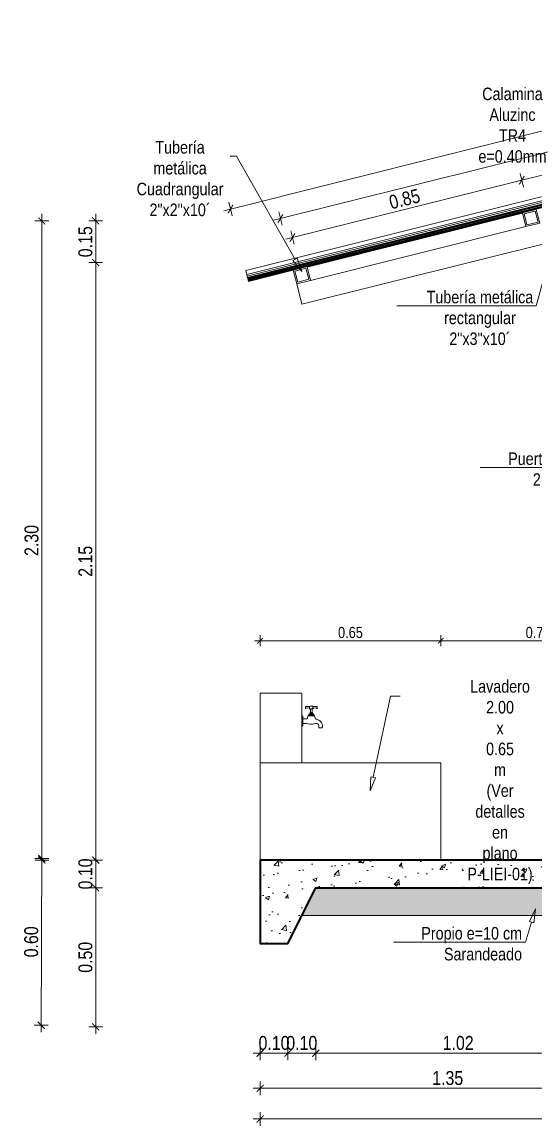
# Model space of a CAD drawing. Header units: metres. Extents: x 115.1 to 149.6, y 26.3 to 56.6.
# Drawn here: x 115.13 to 116.979, y 40.17 to 44.142 of the extents above; entities that cross this region are included whole.
import ezdxf
from ezdxf import colors
from ezdxf.entities.mleader import LeaderData, LeaderLine
from ezdxf.math import Vec2, Vec3

# ---------------------------------------------------------------- set-up
doc = ezdxf.new("R2010")
doc.units = ezdxf.units.M
doc.layers.get('0').update_dxf_attribs({"color": 250})
doc.layers.get('Defpoints').update_dxf_attribs({"color": 30, "lineweight": 9})
for name, color, linetype, lineweight in [('-Acero techos', 252, 'Continuous', 13), ('-Achurado', 251, 'Continuous', 5), ('-Acotado', 251, 'Continuous', 5), ('-Corte', 7, 'Continuous', 35), ('CALAMINA', 10, 'Continuous', 30), ('FIC-2ES_VEREDA', 253, 'Continuous', 5)]:
    doc.layers.add(name, color=color, linetype=linetype, lineweight=lineweight)
doc.layers.add('A_50_CotasExter', color=253, linetype='Continuous')
doc.styles.add('-Arial Narrow', font='ARIALN.TTF')
doc.dimstyles.new('Esc 1_20n', dxfattribs={"dimscale": 0.02, "dimtxt": 2, "dimasz": 1, "dimexe": 1, "dimexo": 1, "dimgap": 0.45, "dimtad": 1, "dimtoh": 1, "dimzin": 3, "dimdsep": 46, "dimtxsty": '-Arial Narrow', "dimblk": 'ARCHTICK', "dimcen": 1, "dimdle": 1, "dimclrd": 252, "dimclre": 252, "dimclrt": 252, "dimadec": 0, "dimazin": 0, "dimtfac": 1, "dimtix": 1, "dimtmove": 1, "dimatfit": 2, "dimldrblk": 'ARCHTICK', "dimfxl": 1, "dimfxlon": 1, "dimtolj": 2, "dimlwd": 5, "dimlwe": 5, "dimarcsym": 0})

# ---------------------------------------------------------------- blocks, each defined once
blk = doc.blocks.new('_ClosedBlank')
at = {"color": 0, "linetype": 'ByBlock', "lineweight": -2}
for p, q in [((-1, 0.167), (0, 0)), ((-1, 0.167), (-1, -0.167)), ((0, 0), (-1, -0.167))]:
    blk.add_line(p, q, dxfattribs=at)
blk = doc.blocks.new('_ArchTick')
at = {"color": 0, "linetype": 'ByBlock', "const_width": 0.15}
blk.add_lwpolyline([(-0.5, -0.5), (0.5, 0.5)], dxfattribs=at)
blk = doc.blocks.new('*D164')
at = {"layer": 'A_50_CotasExter', "color": 252, "lineweight": 5, "transparency": 16777216}
for p, q in [((115.9867, 40.4564), (115.9867, 40.4064)), ((116.0867, 40.4564), (116.0867, 40.4064)), ((115.9867, 40.4314), (115.9617, 40.4314)), ((115.9867, 40.4314), (116.0867, 40.4314)), ((116.0867, 40.4314), (116.1117, 40.4314))]:
    blk.add_line(p, q, dxfattribs=at)
at = {"layer": 'Defpoints', "color": 0, "transparency": 16777216}
for p in [(115.9867, 40.8266), (116.0867, 40.8266), (116.0867, 40.4314)]:
    blk.add_point(p, dxfattribs=at)
at = {"layer": 'A_50_CotasExter', "color": 252, "lineweight": 5, "transparency": 16777216, "xscale": 0.025, "yscale": 0.025, "zscale": 0.025}
blk.add_blockref('_ArchTick', (115.9867, 40.4314), dxfattribs=at)
at = {"layer": 'A_50_CotasExter', "color": 252, "lineweight": 5, "transparency": 16777216, "xscale": 0.025, "yscale": 0.025, "zscale": 0.025, "rotation": 180}
blk.add_blockref('_ArchTick', (116.0867, 40.4314), dxfattribs=at)
at = {"layer": 'A_50_CotasExter', "color": 252, "transparency": 16777216, "insert": (116.0367, 40.4682), "char_height": 0.05, "attachment_point": 5, "style": '-Arial Narrow'}
blk.add_mtext('\\A2;0.10', dxfattribs=at)
blk = doc.blocks.new('*D165')
at = {"layer": 'A_50_CotasExter', "color": 252, "lineweight": 5, "transparency": 16777216}
for p, q in [((116.0867, 40.4564), (116.0867, 40.4064)), ((116.1867, 40.4564), (116.1867, 40.4064)), ((116.0867, 40.4314), (116.0617, 40.4314)), ((116.0867, 40.4314), (116.1867, 40.4314)), ((116.1867, 40.4314), (116.2117, 40.4314))]:
    blk.add_line(p, q, dxfattribs=at)
at = {"layer": 'Defpoints', "color": 0, "transparency": 16777216}
for p in [(116.1867, 41.0266), (116.0867, 40.8266), (116.1867, 40.4314)]:
    blk.add_point(p, dxfattribs=at)
at = {"layer": 'A_50_CotasExter', "color": 252, "lineweight": 5, "transparency": 16777216, "xscale": 0.025, "yscale": 0.025, "zscale": 0.025}
blk.add_blockref('_ArchTick', (116.0867, 40.4314), dxfattribs=at)
at = {"layer": 'A_50_CotasExter', "color": 252, "lineweight": 5, "transparency": 16777216, "xscale": 0.025, "yscale": 0.025, "zscale": 0.025, "rotation": 180}
blk.add_blockref('_ArchTick', (116.1867, 40.4314), dxfattribs=at)
at = {"layer": 'A_50_CotasExter', "color": 252, "transparency": 16777216, "insert": (116.1367, 40.4682), "char_height": 0.05, "attachment_point": 5, "style": '-Arial Narrow'}
blk.add_mtext('\\A2;0.10', dxfattribs=at)
blk = doc.blocks.new('*D166')
at = {"layer": 'A_50_CotasExter', "color": 252, "lineweight": 5, "transparency": 16777216}
for p, q in [((116.1867, 40.4564), (116.1867, 40.4064)), ((117.2117, 40.4564), (117.2117, 40.4064)), ((116.1617, 40.4314), (117.2367, 40.4314))]:
    blk.add_line(p, q, dxfattribs=at)
at = {"layer": 'Defpoints', "color": 0, "transparency": 16777216}
for p in [(116.1867, 41.0266), (117.2117, 40.9266), (117.2117, 40.4314)]:
    blk.add_point(p, dxfattribs=at)
at = {"layer": 'A_50_CotasExter', "color": 252, "lineweight": 5, "transparency": 16777216, "xscale": 0.025, "yscale": 0.025, "zscale": 0.025, "rotation": 180}
blk.add_blockref('_ArchTick', (116.1867, 40.4314), dxfattribs=at)
at = {"layer": 'A_50_CotasExter', "color": 252, "lineweight": 5, "transparency": 16777216, "xscale": 0.025, "yscale": 0.025, "zscale": 0.025}
blk.add_blockref('_ArchTick', (117.2117, 40.4314), dxfattribs=at)
at = {"layer": 'A_50_CotasExter', "color": 252, "transparency": 16777216, "insert": (116.6992, 40.4682), "char_height": 0.05, "attachment_point": 5, "style": '-Arial Narrow'}
blk.add_mtext('\\A2;1.02', dxfattribs=at)
blk = doc.blocks.new('*D171')
at = {"layer": 'A_50_CotasExter', "color": 252, "lineweight": 5, "transparency": 16777216}
for p, q in [((115.9867, 40.3301), (115.9867, 40.2801)), ((117.3367, 40.3301), (117.3367, 40.2801)), ((115.9617, 40.3051), (117.3617, 40.3051))]:
    blk.add_line(p, q, dxfattribs=at)
at = {"layer": 'Defpoints', "color": 0, "transparency": 16777216}
for p in [(115.9867, 41.1266), (117.3367, 41.1266), (117.3367, 40.3051)]:
    blk.add_point(p, dxfattribs=at)
at = {"layer": 'A_50_CotasExter', "color": 252, "lineweight": 5, "transparency": 16777216, "xscale": 0.025, "yscale": 0.025, "zscale": 0.025, "rotation": 180}
blk.add_blockref('_ArchTick', (115.9867, 40.3051), dxfattribs=at)
at = {"layer": 'A_50_CotasExter', "color": 252, "lineweight": 5, "transparency": 16777216, "xscale": 0.025, "yscale": 0.025, "zscale": 0.025}
blk.add_blockref('_ArchTick', (117.3367, 40.3051), dxfattribs=at)
at = {"layer": 'A_50_CotasExter', "color": 252, "transparency": 16777216, "insert": (116.6617, 40.3419), "char_height": 0.05, "attachment_point": 5, "style": '-Arial Narrow'}
blk.add_mtext('\\A2;1.35', dxfattribs=at)
blk = doc.blocks.new('*D175')
at = {"layer": 'A_50_CotasExter', "color": 252, "lineweight": 5, "transparency": 16777216}
for p, q in [((115.9867, 40.2198), (115.9867, 40.1698)), ((119.2367, 40.2198), (119.2367, 40.1698)), ((115.9617, 40.1948), (119.2617, 40.1948))]:
    blk.add_line(p, q, dxfattribs=at)
at = {"layer": 'Defpoints', "color": 0, "transparency": 16777216}
for p in [(115.9867, 41.1266), (119.2367, 41.1266), (119.2367, 40.1948)]:
    blk.add_point(p, dxfattribs=at)
at = {"layer": 'A_50_CotasExter', "color": 252, "lineweight": 5, "transparency": 16777216, "xscale": 0.025, "yscale": 0.025, "zscale": 0.025, "rotation": 180}
blk.add_blockref('_ArchTick', (115.9867, 40.1948), dxfattribs=at)
at = {"layer": 'A_50_CotasExter', "color": 252, "lineweight": 5, "transparency": 16777216, "xscale": 0.025, "yscale": 0.025, "zscale": 0.025}
blk.add_blockref('_ArchTick', (119.2367, 40.1948), dxfattribs=at)
at = {"layer": 'A_50_CotasExter', "color": 252, "transparency": 16777216, "insert": (117.6117, 40.2316), "char_height": 0.05, "attachment_point": 5, "style": '-Arial Narrow'}
blk.add_mtext('\\A2;3.25', dxfattribs=at)
blk = doc.blocks.new('*D145')
at = {"layer": 'A_50_CotasExter', "color": 252, "lineweight": 5, "transparency": 16777216}
for p, q in [((115.3951, 40.5016), (115.3951, 41.0516)), ((115.4201, 41.0266), (115.3701, 41.0266)), ((115.4201, 40.5266), (115.3701, 40.5266))]:
    blk.add_line(p, q, dxfattribs=at)
at = {"layer": 'Defpoints', "color": 0, "transparency": 16777216}
for p in [(115.3951, 41.0266), (116.6541, 41.0266), (116.6541, 40.5266)]:
    blk.add_point(p, dxfattribs=at)
at = {"layer": 'A_50_CotasExter', "color": 252, "lineweight": 5, "transparency": 16777216, "xscale": 0.025, "yscale": 0.025, "zscale": 0.025}
for p, rotation in [((115.3951, 41.0266), 90), ((115.3951, 40.5266), 270)]:
    blk.add_blockref('_ArchTick', p, dxfattribs=dict(at, rotation=rotation))
at = {"layer": 'A_50_CotasExter', "color": 252, "transparency": 16777216, "insert": (115.3583, 40.7766), "char_height": 0.05, "attachment_point": 5, "rotation": 90, "style": '-Arial Narrow'}
blk.add_mtext('\\A2;0.50', dxfattribs=at)
blk = doc.blocks.new('*D141')
at = {"layer": 'A_50_CotasExter', "color": 252, "lineweight": 5, "transparency": 16777216}
for p, q in [((115.4201, 41.1266), (115.3701, 41.1266)), ((115.3951, 41.1266), (115.3951, 41.1516)), ((115.3951, 41.0266), (115.3951, 41.1266)), ((115.4201, 41.0266), (115.3701, 41.0266)), ((115.3951, 41.0266), (115.3951, 41.0016))]:
    blk.add_line(p, q, dxfattribs=at)
at = {"layer": 'Defpoints', "color": 0, "transparency": 16777216}
for p in [(115.3951, 41.1266), (115.5779, 41.1266), (116.6541, 41.0266)]:
    blk.add_point(p, dxfattribs=at)
at = {"layer": 'A_50_CotasExter', "color": 252, "lineweight": 5, "transparency": 16777216, "xscale": 0.025, "yscale": 0.025, "zscale": 0.025}
for p, rotation in [((115.3951, 41.1266), 270), ((115.3951, 41.0266), 90)]:
    blk.add_blockref('_ArchTick', p, dxfattribs=dict(at, rotation=rotation))
at = {"layer": 'A_50_CotasExter', "color": 252, "transparency": 16777216, "insert": (115.3583, 41.0766), "char_height": 0.05, "attachment_point": 5, "rotation": 90, "style": '-Arial Narrow'}
blk.add_mtext('\\A2;0.10', dxfattribs=at)
blk = doc.blocks.new('*D142')
at = {"layer": 'A_50_CotasExter', "color": 252, "lineweight": 5, "transparency": 16777216}
for p, q in [((115.3951, 41.1016), (115.3951, 43.3016)), ((115.4201, 43.2766), (115.3701, 43.2766)), ((115.4201, 41.1266), (115.3701, 41.1266))]:
    blk.add_line(p, q, dxfattribs=at)
at = {"layer": 'Defpoints', "color": 0, "transparency": 16777216}
for p in [(115.3951, 43.2766), (116.7791, 43.2766), (115.5779, 41.1266)]:
    blk.add_point(p, dxfattribs=at)
at = {"layer": 'A_50_CotasExter', "color": 252, "lineweight": 5, "transparency": 16777216, "xscale": 0.025, "yscale": 0.025, "zscale": 0.025}
for p, rotation in [((115.3951, 43.2766), 90), ((115.3951, 41.1266), 270)]:
    blk.add_blockref('_ArchTick', p, dxfattribs=dict(at, rotation=rotation))
at = {"layer": 'A_50_CotasExter', "color": 252, "transparency": 16777216, "insert": (115.3583, 42.2016), "char_height": 0.05, "attachment_point": 5, "rotation": 90, "style": '-Arial Narrow'}
blk.add_mtext('\\A2;2.15', dxfattribs=at)
blk = doc.blocks.new('*D143')
at = {"layer": 'A_50_CotasExter', "color": 252, "lineweight": 5, "transparency": 16777216}
for p, q in [((115.4201, 43.4266), (115.3701, 43.4266)), ((115.3951, 43.2516), (115.3951, 43.4516)), ((115.4201, 43.2766), (115.3701, 43.2766))]:
    blk.add_line(p, q, dxfattribs=at)
at = {"layer": 'Defpoints', "color": 0, "transparency": 16777216}
for p in [(115.3951, 43.4266), (116.7791, 43.4266), (116.7791, 43.2766)]:
    blk.add_point(p, dxfattribs=at)
at = {"layer": 'A_50_CotasExter', "color": 252, "lineweight": 5, "transparency": 16777216, "xscale": 0.025, "yscale": 0.025, "zscale": 0.025}
for p, rotation in [((115.3951, 43.4266), 90), ((115.3951, 43.2766), 270)]:
    blk.add_blockref('_ArchTick', p, dxfattribs=dict(at, rotation=rotation))
at = {"layer": 'A_50_CotasExter', "color": 252, "transparency": 16777216, "insert": (115.3583, 43.3516), "char_height": 0.05, "attachment_point": 5, "rotation": 90, "style": '-Arial Narrow'}
blk.add_mtext('\\A2;0.15', dxfattribs=at)
blk = doc.blocks.new('*D146')
at = {"layer": 'A_50_CotasExter', "color": 252, "lineweight": 5, "transparency": 16777216}
for p, q in [((115.1989, 40.5072), (115.2013, 41.1572)), ((115.2262, 41.1321), (115.1762, 41.1323)), ((115.224, 40.5321), (115.174, 40.5323))]:
    blk.add_line(p, q, dxfattribs=at)
at = {"layer": 'Defpoints', "color": 0, "transparency": 16777216}
for p in [(115.2012, 41.1322), (116.714, 41.1266), (116.7117, 40.5266)]:
    blk.add_point(p, dxfattribs=at)
at = {"layer": 'A_50_CotasExter', "color": 252, "lineweight": 5, "transparency": 16777216, "xscale": 0.025, "yscale": 0.025, "zscale": 0.025}
for p, rotation in [((115.2012, 41.1322), 89.78787779778861), ((115.199, 40.5322), 269.7878777977886)]:
    blk.add_blockref('_ArchTick', p, dxfattribs=dict(at, rotation=rotation))
at = {"layer": 'A_50_CotasExter', "color": 252, "transparency": 16777216, "insert": (115.1634, 40.8323), "char_height": 0.05, "attachment_point": 5, "rotation": 89.7879, "style": '-Arial Narrow'}
blk.add_mtext('\\A2;0.60', dxfattribs=at)
blk = doc.blocks.new('*D147')
at = {"layer": 'A_50_CotasExter', "color": 252, "lineweight": 5, "transparency": 16777216}
for p, q in [((115.2262, 43.4266), (115.1762, 43.4266)), ((115.2012, 41.1016), (115.2012, 43.4516)), ((115.2262, 41.1266), (115.1762, 41.1266))]:
    blk.add_line(p, q, dxfattribs=at)
at = {"layer": 'Defpoints', "color": 0, "transparency": 16777216}
for p in [(115.2012, 43.4266), (116.8367, 43.4266), (116.714, 41.1266)]:
    blk.add_point(p, dxfattribs=at)
at = {"layer": 'A_50_CotasExter', "color": 252, "lineweight": 5, "transparency": 16777216, "xscale": 0.025, "yscale": 0.025, "zscale": 0.025}
for p, rotation in [((115.2012, 43.4266), 90), ((115.2012, 41.1266), 270)]:
    blk.add_blockref('_ArchTick', p, dxfattribs=dict(at, rotation=rotation))
at = {"layer": 'A_50_CotasExter', "color": 252, "transparency": 16777216, "insert": (115.1645, 42.2766), "char_height": 0.05, "attachment_point": 5, "rotation": 90, "style": '-Arial Narrow'}
blk.add_mtext('\\A2;2.30', dxfattribs=at)
blk = doc.blocks.new('*D156')
at = {"layer": 'A_50_CotasExter', "color": 252, "lineweight": 5, "transparency": 16777216}
for p, q in [((116.0787, 43.3606), (116.9522, 43.5789)), ((116.934, 43.5486), (116.9219, 43.5971)), ((116.109, 43.3424), (116.0969, 43.3909))]:
    blk.add_line(p, q, dxfattribs=at)
at = {"layer": 'Defpoints', "color": 0, "transparency": 16777216}
for p in [(116.9279, 43.5729), (116.9568, 43.4573), (116.1318, 43.2511)]:
    blk.add_point(p, dxfattribs=at)
at = {"layer": 'A_50_CotasExter', "color": 252, "lineweight": 5, "transparency": 16777216, "xscale": 0.025, "yscale": 0.025, "zscale": 0.025}
for p, rotation in [((116.9279, 43.5729), 14.03624025286357), ((116.1029, 43.3666), 194.0362402528636)]:
    blk.add_blockref('_ArchTick', p, dxfattribs=dict(at, rotation=rotation))
at = {"layer": 'A_50_CotasExter', "color": 252, "transparency": 16777216, "insert": (116.5065, 43.5054), "char_height": 0.05, "attachment_point": 5, "rotation": 14.0362, "style": '-Arial Narrow'}
blk.add_mtext('\\A2;0.85', dxfattribs=at)
blk = doc.blocks.new('*D157')
at = {"layer": 'A_50_CotasExter', "color": 252, "lineweight": 5, "transparency": 16777216}
for p, q in [((116.9037, 43.5668), (117.7525, 43.779)), ((117.7343, 43.7487), (117.7222, 43.7972)), ((116.934, 43.5486), (116.9219, 43.5971))]:
    blk.add_line(p, q, dxfattribs=at)
at = {"layer": 'Defpoints', "color": 0, "transparency": 16777216}
for p in [(117.7283, 43.773), (117.7572, 43.6574), (116.9568, 43.4573)]:
    blk.add_point(p, dxfattribs=at)
at = {"layer": 'A_50_CotasExter', "color": 252, "lineweight": 5, "transparency": 16777216, "xscale": 0.025, "yscale": 0.025, "zscale": 0.025}
for p, rotation in [((117.7283, 43.773), 14.03624025286355), ((116.9279, 43.5729), 194.0362402528636)]:
    blk.add_blockref('_ArchTick', p, dxfattribs=dict(at, rotation=rotation))
at = {"layer": 'A_50_CotasExter', "color": 252, "transparency": 16777216, "insert": (117.3192, 43.7086), "char_height": 0.05, "attachment_point": 5, "rotation": 14.0362, "style": '-Arial Narrow'}
blk.add_mtext('\\A2;0.82', dxfattribs=at)
blk = doc.blocks.new('*D160')
at = {"layer": 'A_50_CotasExter', "color": 252, "lineweight": 5, "transparency": 16777216}
for p, q in [((116.0354, 43.429), (119.3839, 44.2661)), ((119.3657, 44.2358), (119.3536, 44.2843)), ((116.0657, 43.4108), (116.0536, 43.4593))]:
    blk.add_line(p, q, dxfattribs=at)
at = {"layer": 'Defpoints', "color": 0, "transparency": 16777216}
for p in [(119.3596, 44.26), (119.4367, 43.9516), (116.1367, 43.1266)]:
    blk.add_point(p, dxfattribs=at)
at = {"layer": 'A_50_CotasExter', "color": 252, "lineweight": 5, "transparency": 16777216, "xscale": 0.025, "yscale": 0.025, "zscale": 0.025}
for p, rotation in [((119.3596, 44.26), 14.03624047579174), ((116.0596, 43.435), 194.0362404757917)]:
    blk.add_blockref('_ArchTick', p, dxfattribs=dict(at, rotation=rotation))
at = {"layer": 'A_50_CotasExter', "color": 252, "transparency": 16777216, "insert": (117.7007, 43.8832), "char_height": 0.05, "attachment_point": 5, "rotation": 14.0362, "style": '-Arial Narrow'}
blk.add_mtext('\\A2;3.40', dxfattribs=at)
blk = doc.blocks.new('*D161')
at = {"layer": 'A_50_CotasExter', "color": 252, "lineweight": 5, "transparency": 16777216}
for p, q in [((115.8558, 43.4634), (119.3958, 44.3484)), ((119.3777, 44.318), (119.3655, 44.3666)), ((115.8862, 43.4452), (115.874, 43.4937))]:
    blk.add_line(p, q, dxfattribs=at)
at = {"layer": 'Defpoints', "color": 0, "transparency": 16777216}
for p in [(119.3716, 44.3423), (119.427, 44.1205), (115.9356, 43.2476)]:
    blk.add_point(p, dxfattribs=at)
at = {"layer": 'A_50_CotasExter', "color": 252, "lineweight": 5, "transparency": 16777216, "xscale": 0.025, "yscale": 0.025, "zscale": 0.025}
for p, rotation in [((119.3716, 44.3423), 14.03609556970641), ((115.8801, 43.4694), 194.0360955697064)]:
    blk.add_blockref('_ArchTick', p, dxfattribs=dict(at, rotation=rotation))
at = {"layer": 'A_50_CotasExter', "color": 252, "transparency": 16777216, "insert": (117.6169, 43.9416), "char_height": 0.05, "attachment_point": 5, "rotation": 14.0361, "style": '-Arial Narrow'}
blk.add_mtext('\\A2;3.60', dxfattribs=at)
blk = doc.blocks.new('*D209')
at = {"layer": 'A_50_CotasExter', "color": 252, "lineweight": 5, "transparency": 16777216}
for p, q in [((115.9667, 41.9159), (116.6567, 41.9159)), ((115.9867, 41.8959), (115.9867, 41.9359)), ((116.6367, 41.8959), (116.6367, 41.9359))]:
    blk.add_line(p, q, dxfattribs=at)
at = {"layer": 'Defpoints', "color": 0, "transparency": 16777216}
for p in [(116.6367, 41.9159), (115.9867, 41.4766), (116.6367, 41.4766)]:
    blk.add_point(p, dxfattribs=at)
at = {"layer": 'A_50_CotasExter', "color": 252, "lineweight": 5, "transparency": 16777216, "xscale": 0.02, "yscale": 0.02, "zscale": 0.02, "rotation": 180}
blk.add_blockref('_ArchTick', (115.9867, 41.9159), dxfattribs=at)
at = {"layer": 'A_50_CotasExter', "color": 252, "lineweight": 5, "transparency": 16777216, "xscale": 0.02, "yscale": 0.02, "zscale": 0.02}
blk.add_blockref('_ArchTick', (116.6367, 41.9159), dxfattribs=at)
at = {"layer": 'A_50_CotasExter', "color": 252, "transparency": 16777216, "insert": (116.3117, 41.9453), "char_height": 0.04, "attachment_point": 5, "style": '-Arial Narrow'}
blk.add_mtext('\\A2;0.65', dxfattribs=at)
blk = doc.blocks.new('*D210')
at = {"layer": 'A_50_CotasExter', "color": 252, "lineweight": 5, "transparency": 16777216}
for p, q in [((116.6167, 41.9159), (117.3567, 41.9159)), ((116.6367, 41.8959), (116.6367, 41.9359)), ((117.3367, 41.9159), (117.3367, 41.8959))]:
    blk.add_line(p, q, dxfattribs=at)
at = {"layer": 'Defpoints', "color": 0, "transparency": 16777216}
for p in [(117.3367, 41.9159), (117.3367, 41.9159), (116.6367, 41.4766)]:
    blk.add_point(p, dxfattribs=at)
at = {"layer": 'A_50_CotasExter', "color": 252, "lineweight": 5, "transparency": 16777216, "xscale": 0.02, "yscale": 0.02, "zscale": 0.02}
for p, rotation in [((116.6367, 41.9159), 179.999999999985), ((117.3367, 41.9159), 359.9999999999849)]:
    blk.add_blockref('_ArchTick', p, dxfattribs=dict(at, rotation=rotation))
at = {"layer": 'A_50_CotasExter', "color": 252, "transparency": 16777216, "insert": (116.9867, 41.9453), "char_height": 0.04, "attachment_point": 5, "style": '-Arial Narrow'}
blk.add_mtext('\\A2;0.70', dxfattribs=at)

msp = doc.modelspace()

# ---------------------------------------------------------------- hatches: boundary and pattern name
at = {"layer": '-Achurado', "lineweight": 5}
h = msp.add_hatch(dxfattribs=at)
h.set_pattern_fill('AR-SAND', color=256, scale=0.0005)
h.set_pattern_definition([(37.5, (-7.488296, -27.399911), (-0.0008000156, 0.024470662), [0, -0.019304, 0, -0.02159, 0, -0.0206375]), (7.5, (-7.488296, -27.39991), (0.022476164, 0.035841255), [0, -0.010414, 0, -0.017399, 0, -0.0066675]), (327.5, (-7.503917, -27.399911), (0.0395496185, 7.18592e-05), [0, -0.00635, 0, -0.02286, 0, -0.029845]), (317.5, (-7.503917, -27.39991), (0.038177823, 0.011146466), [0, -0.003175, 0, -0.014986, 0, -0.017145])])
h.paths.add_polyline_path([(117.2117, 40.9266), (117.2117, 41.0266), (116.1867, 41.0266), (116.1367, 40.9266)])
at = {"lineweight": 5, "true_color": 0x636466}
h = msp.add_hatch(dxfattribs=at)
h.set_pattern_fill('AR-CONC', color=251, scale=0.0008)
h.set_pattern_definition([(50, (-1127.4534, -458.04566), (0.145747735, -0.012751268), [0.01524, -0.16764]), (355, (-1127.4534, -458.04566), (-0.028194737, 0.152845476), [0.012192, -0.134112467]), (100.451445, (-1127.44125, -458.04672), (0.117552998, 0.140094202), [0.012952007, -0.142472196]), (46.1842, (-1127.4534, -458.00502), (0.216863233, -0.033633862), [0.02286, -0.25146]), (96.635558, (-1127.43532, -458.00782), (0.189923307, 0.1979409), [0.01942802, -0.213708487]), (351.184151, (-1127.4534, -458.00502), (0.189923307, 0.1979409), [0.018287974, -0.201167786]), (21, (-1127.43308, -458.01518), (0.121291513, -0.081812159), [0.01524, -0.16764]), (326, (-1127.43308, -458.01518), (0.049441623, 0.147350373), [0.012192, -0.134112]), (71.451445, (-1127.42297, -458.022), (0.170733135, 0.065538215), [0.012952007, -0.14247195]), (37.5, (-1127.453396, -458.04566), (0.0024708826, 0.067644031), [0, -0.1324864, 0, -0.136144, 0, -0.13462]), (7.5, (-1127.453396, -458.04566), (0.05345573, 0.08014446), [0, -0.0776224, 0, -0.1294384, 0, -0.051308]), (327.5, (-1127.49871, -458.04566), (0.1084724761, -0.0045829952), [0, -0.0508, 0, -0.158496, 0, -0.210312]), (317.5, (-1127.51903, -458.04566), (0.118503345, 0.020341193), [0, -0.06604, 0, -0.1052576, 0, -0.149352])])
h.paths.add_polyline_path([(117.3492, 41.0266), (116.1867, 41.0266), (116.0867, 40.8266), (115.9867, 40.8266), (115.9867, 41.1266), (116.6381, 41.1266), (117.012, 41.1266), (117.3492, 41.1266)])

# ---------------------------------------------------------------- linework, layer by layer
at = {"layer": '-Acero techos', "color": 146, "ltscale": 0.009, "true_color": 0x105689}
for p, q in [((116.1367, 43.1266), (117.3367, 43.4266)), ((116.9433, 43.4068), (116.1675, 43.2128)), ((116.1183, 43.2005), (116.1367, 43.1266))]:
    msp.add_line(p, q, dxfattribs=at)
for points in [[(116.9804, 43.4676), (116.9925, 43.4191), (116.9433, 43.4068), (116.931, 43.456), (116.9802, 43.4683)], [(116.1554, 43.2614), (116.1675, 43.2128), (116.1183, 43.2005), (116.1061, 43.249), (116.106, 43.2498), (116.1552, 43.2621), (116.1554, 43.2614)]]:
    msp.add_lwpolyline(points, dxfattribs=at)
for points in [[(116.9766, 43.4623), (116.9865, 43.4227), (116.9469, 43.4128), (116.937, 43.4524)], [(116.1516, 43.256), (116.1615, 43.2165), (116.1219, 43.2066), (116.112, 43.2461)]]:
    msp.add_lwpolyline(points, close=True, dxfattribs=at)
at = {"layer": '-Achurado'}
msp.add_line((117.2117, 40.9266), (116.1367, 40.9266), dxfattribs=at)
at = {"layer": '-Corte', "lineweight": 5, "ltscale": 0.009}
for p, q in [((116.1367, 41.4766), (115.9867, 41.4766)), ((115.9867, 41.4766), (115.9867, 41.1266)), ((116.6367, 41.4766), (116.5367, 41.4766)), ((116.6367, 41.1266), (116.6367, 41.4766))]:
    msp.add_line(p, q, dxfattribs=at)
for points in [[(115.9867, 41.4766), (115.9867, 41.7266), (116.1367, 41.7266), (116.1367, 41.4766)], [(116.1495, 41.6706), (116.1501, 41.6791)], [(116.1501, 41.6791), (116.1649, 41.6791)], [(116.1649, 41.6706), (116.1649, 41.6791)], [(116.1649, 41.6706), (116.1766, 41.6706)], [(116.1678, 41.6706), (116.1678, 41.6581)], [(116.1737, 41.6706), (116.1737, 41.6581)], [(116.1766, 41.6706), (116.1766, 41.6791)], [(116.1766, 41.6791), (116.1914, 41.6791)], [(116.192, 41.6706), (116.1914, 41.6791)], [(116.1363, 41.6427), (116.1363, 41.6105)], [(116.1402, 41.6427), (116.1402, 41.6105)], [(116.1475, 41.6347), (116.1428, 41.6347)], [(116.1708, 41.6489), (116.1615, 41.6489)], [(116.1708, 41.6459), (116.1615, 41.6459)], [(116.1668, 41.6544), (116.1631, 41.6526)], [(116.1708, 41.6526), (116.1631, 41.6526)], [(116.1631, 41.6526), (116.1631, 41.6489)], [(116.1668, 41.6571), (116.1678, 41.6581)], [(116.1668, 41.6571), (116.1668, 41.6544)], [(116.1708, 41.6571), (116.1668, 41.6571)], [(116.1708, 41.6556), (116.1668, 41.6556)], [(116.1708, 41.6544), (116.1668, 41.6544)], [(116.1708, 41.6581), (116.1678, 41.6581)], [(116.1708, 41.6581), (116.1737, 41.6581)], [(116.1708, 41.6571), (116.1747, 41.6571)], [(116.1708, 41.6556), (116.1747, 41.6556)], [(116.1708, 41.6544), (116.1747, 41.6544)], [(116.1708, 41.6526), (116.1784, 41.6526)], [(116.1708, 41.6489), (116.18, 41.6489)], [(116.1708, 41.6459), (116.18, 41.6459)], [(116.1747, 41.6571), (116.1737, 41.6581)], [(116.1737, 41.6459), (116.1806, 41.6459)], [(116.1747, 41.6571), (116.1747, 41.6544)], [(116.1747, 41.6544), (116.1784, 41.6526)], [(116.1784, 41.6526), (116.1784, 41.6489)], [(116.1475, 41.6185), (116.1428, 41.6185)], [(116.194, 41.6169), (116.194, 41.6169)], [(116.1977, 41.6027), (116.2111, 41.6027)], [(116.1367, 41.4766), (116.5367, 41.4766)]]:
    msp.add_lwpolyline(points, dxfattribs=at)
for points in [[(116.1428, 41.6347), (116.1549, 41.6347, 0.374363), (116.1577, 41.6372), (116.1587, 41.6442, -0.348532), (116.1609, 41.6459)], [(116.1806, 41.6459, -0.348532), (116.1828, 41.6442), (116.1842, 41.6382, 0.245019), (116.1879, 41.6339), (116.1976, 41.63, -0.306728), (116.2111, 41.6101), (116.2111, 41.6027)], [(116.1608, 41.6167), (116.1549, 41.6182, 0.061869), (116.1527, 41.6185), (116.1428, 41.6185)], [(116.1807, 41.6167), (116.1864, 41.6181, -0.211601), (116.194, 41.6169, -0.253486), (116.1977, 41.6101), (116.1977, 41.6027)]]:
    msp.add_lwpolyline(points, format="xyb", dxfattribs=at)
at = {"layer": '-Corte', "ltscale": 0.009}
msp.add_lwpolyline([(117.3492, 41.1266), (115.9867, 41.1266), (115.9867, 40.8266), (116.0867, 40.8266), (116.1867, 41.0266), (117.2117, 41.0266)], dxfattribs=at)
at = {"layer": '-Corte', "lineweight": 5, "ltscale": 0.009}
for centre, radius, start, end in [((116.1383, 41.6427), 0.00192, 0, 180), ((116.1428, 41.6373), 0.00261, 180, 270), ((116.1615, 41.6474), 0.00151, 90, 270), ((116.18, 41.6474), 0.00151, 270, 90), ((116.1383, 41.6105), 0.00192, 180, 0), ((116.1428, 41.6159), 0.00261, 90, 180)]:
    msp.add_arc(centre, radius, start, end, dxfattribs=at)
msp.add_ellipse((116.1572, 41.6706), major_axis=(-0.00769, 0), ratio=0.462853, start_param=3.141593, end_param=6.283185, dxfattribs=at)
at = {"layer": '-Corte', "lineweight": 5, "ltscale": 0.009, "extrusion": (0, 0, -1)}
for centre, major_axis, ratio, start_param, end_param in [((116.1708, 41.6791), (0.00586, 0), 0.306357, 3.141593, 6.283185), ((116.1843, 41.6706), (0.00769, 0), 0.462853, 3.141593, 6.283185), ((116.1708, 41.6269), (0.0224, 0), 0.50947, 1.110986, 2.030606)]:
    msp.add_ellipse(centre, major_axis=major_axis, ratio=ratio, start_param=start_param, end_param=end_param, dxfattribs=at)
at = {"layer": 'CALAMINA', "lineweight": 5}
for p, q in [((119.427, 44.1205), (115.9356, 43.2476)), ((119.4305, 44.1067), (115.939, 43.2339)), ((115.9404, 43.2281), (119.4319, 44.101)), ((119.4333, 44.0955), (115.9418, 43.2226)), ((119.4339, 44.0933), (115.9424, 43.2204)), ((119.4344, 44.0912), (115.9429, 43.2184)), ((115.943, 43.2177), (119.4345, 44.0906)), ((119.4351, 44.0882), (115.9436, 43.2153)), ((119.4356, 44.0863), (115.9441, 43.2135)), ((119.4361, 44.0843), (115.9446, 43.2114)), ((119.4362, 44.0838), (115.9447, 43.211)), ((119.4363, 44.0834), (115.9448, 43.2105)), ((119.4364, 44.083), (115.9449, 43.2102)), ((119.4365, 44.0827), (115.945, 43.2098)), ((116.106, 43.2498), (115.9451, 43.2095)), ((116.106, 43.2495), (115.9451, 43.2093)), ((116.1061, 43.2493), (115.9452, 43.2091)), ((116.1061, 43.2492), (115.9452, 43.209)), ((116.1061, 43.2491), (115.9452, 43.2089)), ((116.1061, 43.249), (115.9453, 43.2088))]:
    msp.add_line(p, q, dxfattribs=at)
at = {"layer": 'CALAMINA', "lineweight": 9}
for p, q in [((116.931, 43.456), (116.1552, 43.2621)), ((116.931, 43.4558), (116.1553, 43.2618)), ((116.9311, 43.4556), (116.1553, 43.2617)), ((116.9311, 43.4554), (116.1554, 43.2615)), ((116.9311, 43.4553), (116.1554, 43.2614))]:
    msp.add_line(p, q, dxfattribs=at)
at = {"layer": 'CALAMINA'}
msp.add_line((116.9311, 43.4553), (116.1554, 43.2614), dxfattribs=at)
at = {"layer": 'FIC-2ES_VEREDA'}
msp.add_line((115.9453, 43.2088), (115.9356, 43.2476), dxfattribs=at)

# ---------------------------------------------------------------- dimensions: what is measured, and where the dimension line sits
at = {"layer": 'A_50_CotasExter'}
for p1, p2, distance, picture, middle in [((115.9356, 43.2476), (119.427, 44.1205), 0.2286, '*D161', (117.6169, 43.9416)), ((116.1367, 43.1266), (119.4367, 43.9516), 0.3179, '*D160', (117.7007, 43.8832)), ((116.1318, 43.2511), (116.9568, 43.4573), 0.1191, '*D156', (116.5065, 43.5054)), ((116.7117, 40.5266), (116.714, 41.1266), 1.5127, '*D146', (115.1634, 40.8323)), ((115.9867, 41.1266), (117.3367, 41.1266), -0.8215, '*D171', (116.6617, 40.3419)), ((115.9867, 41.1266), (119.2367, 41.1266), -0.9318, '*D175', (117.6117, 40.2316)), ((116.6541, 40.5266), (116.6541, 41.0266), 1.259, '*D145', (115.3583, 40.7766)), ((115.9867, 40.8266), (116.0867, 40.8266), -0.3952, '*D164', (116.0367, 40.4682))]:
    dim = msp.add_aligned_dim(p1=p1, p2=p2, distance=distance, dimstyle='Esc 1_20n', override={"dimscale": 0.025}, dxfattribs=at)
    dim.commit()
    dim.dimension.update_dxf_attribs({"geometry": picture, "text_midpoint": middle})
for base, p1, p2, angle, picture, middle in [((117.72828, 43.77295), (116.95681, 43.45732), (117.75716, 43.65741), 194.03624, '*D157', (117.31918, 43.70859)), ((115.2012, 43.4266), (116.714, 41.1266), (116.8367, 43.4266), 270, '*D147', (115.1645, 42.2766)), ((115.3951, 43.4266), (116.7791, 43.2766), (116.7791, 43.4266), 270, '*D143', (115.3583, 43.3516)), ((115.3951, 43.2766), (115.5779, 41.1266), (116.7791, 43.2766), 270, '*D142', (115.3583, 42.2016)), ((115.3951, 41.1266), (116.6541, 41.0266), (115.5779, 41.1266), 270, '*D141', (115.3583, 41.0766)), ((116.1867, 40.4314), (116.0867, 40.8266), (116.1867, 41.0266), 180, '*D165', (116.1367, 40.4682)), ((117.211744, 40.431441), (116.186745, 41.026596), (117.211744, 40.926596), 180, '*D166', (116.699245, 40.468219))]:
    dim = msp.add_linear_dim(base=base, p1=p1, p2=p2, angle=angle, dimstyle='Esc 1_20n', override={"dimscale": 0.025}, dxfattribs=at)
    dim.commit()
    dim.dimension.update_dxf_attribs({"geometry": picture, "text_midpoint": middle})
dim = msp.add_aligned_dim(p1=(115.9867, 41.4766), p2=(116.6367, 41.4766), distance=0.4393, dimstyle='Esc 1_20n', dxfattribs=at)
dim.commit()
dim.dimension.update_dxf_attribs({"geometry": '*D209', "text_midpoint": (116.3117, 41.9453)})
dim = msp.add_linear_dim(base=(117.3367, 41.9159), p1=(116.6367, 41.4766), p2=(117.3367, 41.9159), angle=180, dimstyle='Esc 1_20n', dxfattribs=at)
dim.commit()
dim.dimension.update_dxf_attribs({"geometry": '*D210', "text_midpoint": (116.9867, 41.9453)})

# ---------------------------------------------------------------- leaders
at = {"layer": '-Acotado'}
ml = msp.add_multileader_mtext('Standard', dxfattribs=at)
ml.set_content('Calamina Aluzinc\\PTR4 e=0.40mm', color=7, style='-Arial Narrow')
ml.set_leader_properties(color=7, linetype='ByLayer', lineweight=0)
ml.set_arrow_properties(name='CLOSEDBLANK')
ml.build(insert=Vec2(0, 0))
ml.multileader.update_dxf_attribs({"has_dogleg": 0, "text_left_attachment_type": 6, "text_right_attachment_type": 6, "dogleg_length": 0, "arrow_head_size": 0.05, "scale": 0.025})
ctx = ml.context
ctx.base_point, ctx.scale, ctx.char_height, ctx.arrow_head_size, ctx.landing_gap_size, ctx.plane_origin = Vec3(116.6845, 43.8523), 0.025, 0.045, 0.05, 0.0125, Vec3(119.5554, 45.8708)
ctx.left_attachment, ctx.right_attachment, ctx.text_align_type = 6, 6, 1
notes = []
notes.append((ctx, [(1, (1, 1, 0), (117.1048, 43.8523), (-1, 0), 0, [(0, [(117.2688, 43.5493)], 0, [])])]))
ctx.mtext.insert, ctx.mtext.width, ctx.mtext.alignment, ctx.mtext.flow_direction = Vec3(116.8946, 43.9063), 0.447901, 2, 5
ml = msp.add_multileader_mtext('Standard', dxfattribs=at)
ml.set_content('Tubería metálica\\P\\pxqc;Cuadrangular\\P2"x2"x10´', color=7, style='-Arial Narrow')
ml.set_leader_properties(color=7, linetype='ByLayer', lineweight=0)
ml.set_arrow_properties(name='CLOSEDBLANK')
ml.build(insert=Vec2(0, 0))
ml.multileader.update_dxf_attribs({"has_dogleg": 0, "text_left_attachment_type": 6, "text_right_attachment_type": 6, "dogleg_length": 0, "arrow_head_size": 0.05, "scale": 0.025})
ctx = ml.context
ctx.base_point, ctx.scale, ctx.char_height, ctx.arrow_head_size, ctx.landing_gap_size, ctx.plane_origin = Vec3(115.4959, 43.66), 0.025, 0.045, 0.05, 0.0125, Vec3(117.695, 45.661)
ctx.left_attachment, ctx.right_attachment, ctx.text_align_type = 6, 6, 1
notes.append((ctx, [(1, (1, 1, 0), (115.9013, 43.66), (-1, 0), 0, [(0, [(116.1369, 43.2446)], 0, [])])]))
ctx.mtext.insert, ctx.mtext.width, ctx.mtext.alignment, ctx.mtext.flow_direction = Vec3(115.6986, 43.714), 0.380413, 2, 5
ml = msp.add_multileader_mtext('Standard', dxfattribs=at)
ml.set_content('Tubería metálica\\Prectangular\\P2"x3"x10´', color=7, style='-Arial Narrow')
ml.set_leader_properties(color=7, linetype='ByLayer', lineweight=0)
ml.set_arrow_properties(name='CLOSEDBLANK')
ml.build(insert=Vec2(0, 0))
ml.multileader.update_dxf_attribs({"has_dogleg": 0, "text_left_attachment_type": 6, "text_right_attachment_type": 6, "dogleg_length": 0, "arrow_head_size": 0.05, "scale": 0.025})
ctx = ml.context
ctx.base_point, ctx.scale, ctx.char_height, ctx.arrow_head_size, ctx.landing_gap_size, ctx.plane_origin = Vec3(116.5748, 43.1211), 0.025, 0.045, 0.05, 0.0125, Vec3(118.6618, 44.5684)
ctx.left_attachment, ctx.right_attachment, ctx.text_align_type = 6, 6, 1
notes.append((ctx, [(1, (1, 1, 0), (116.9802, 43.1211), (-1, 0), 0, [(0, [(117.0478, 43.3696)], 0, [])])]))
ctx.mtext.insert, ctx.mtext.alignment, ctx.mtext.flow_direction = Vec3(116.7775, 43.1751), 2, 5
ml = msp.add_multileader_mtext('Standard', dxfattribs=at)
ml.set_content('Puerta metálica\\P2.15x0.80m', color=7, style='-Arial Narrow')
ml.set_leader_properties(color=7, linetype='ByLayer', lineweight=0)
ml.set_arrow_properties(name='CLOSEDBLANK')
ml.build(insert=Vec2(0, 0))
ml.multileader.update_dxf_attribs({"has_dogleg": 0, "text_left_attachment_type": 6, "text_right_attachment_type": 6, "dogleg_length": 0, "arrow_head_size": 0.05, "scale": 0.025})
ctx = ml.context
ctx.base_point, ctx.scale, ctx.char_height, ctx.arrow_head_size, ctx.landing_gap_size, ctx.plane_origin = Vec3(116.8729, 42.5394), 0.025, 0.045, 0.05, 0.0125, Vec3(119.1356, 44.5109)
ctx.left_attachment, ctx.right_attachment, ctx.text_align_type = 6, 6, 2
notes.append((ctx, [(1, (1, 1, 0), (117.2498, 42.5394), (-1, 0), 0, [(0, [(117.4145, 42.4163)], 0, [])])]))
ctx.mtext.insert, ctx.mtext.alignment, ctx.mtext.flow_direction = Vec3(117.2373, 42.5934), 3, 5
ml = msp.add_multileader_mtext('Standard', dxfattribs=at)
ml.set_content('Lavadero 2.00 x 0.65 m  \\P (Ver detalles en plano P-LIEI-01) ', color=7, style='-Arial Narrow')
ml.set_leader_properties(color=7, linetype='Continuous', lineweight=0)
ml.set_arrow_properties(name='CLOSEDBLANK')
ml.build(insert=Vec2(0, 0))
ml.multileader.update_dxf_attribs({"has_dogleg": 0, "text_left_attachment_type": 6, "text_right_attachment_type": 6, "dogleg_length": 0, "arrow_head_size": 0.05, "scale": 0.025})
ctx = ml.context
ctx.base_point, ctx.scale, ctx.char_height, ctx.arrow_head_size, ctx.landing_gap_size, ctx.plane_origin = Vec3(116.4564, 41.7159), 0.025, 0.045, 0.05, 0.0125, Vec3(116.2764, 40.1021)
ctx.left_attachment, ctx.right_attachment, ctx.text_align_type = 6, 6, 1
notes.append((ctx, [(1, (1, 1, 0), (116.4564, 41.7159), (1, 0), 0, [(0, [(116.3828, 41.3759)], 0, [])])]))
ctx.mtext.insert, ctx.mtext.width, ctx.mtext.alignment, ctx.mtext.flow_direction = Vec3(116.8499, 41.7741), 0.839106, 2, 5
ml = msp.add_multileader_mtext('Standard', dxfattribs=at)
ml.set_content('Propio e=10 cm \\PSarandeado', color=7, style='-Arial Narrow')
ml.set_leader_properties(color=7, linetype='ByLayer', lineweight=0)
ml.set_arrow_properties(name='CLOSEDBLANK')
ml.build(insert=Vec2(0, 0))
ml.multileader.update_dxf_attribs({"has_dogleg": 0, "text_left_attachment_type": 6, "text_right_attachment_type": 6, "dogleg_length": 0, "arrow_head_size": 0.05, "scale": 0.025})
ctx = ml.context
ctx.base_point, ctx.scale, ctx.char_height, ctx.arrow_head_size, ctx.landing_gap_size, ctx.plane_origin = Vec3(116.5614, 40.8316), 0.025, 0.045, 0.05, 0.0125, Vec3(117.6076, 41.5675)
ctx.left_attachment, ctx.right_attachment, ctx.text_align_type = 6, 6, 2
notes.append((ctx, [(1, (1, 1, 0), (116.9416, 40.8316), (-1, 0), 0, [(0, [(116.9778, 40.9515)], 0, [])])]))
ctx.mtext.insert, ctx.mtext.alignment, ctx.mtext.flow_direction = Vec3(116.9291, 40.8856), 3, 5
for ctx, leaders in notes:
    for number, flags, end, landing, length, lines in leaders:
        leader = LeaderData()
        leader.index, (leader.has_last_leader_line, leader.has_dogleg_vector, leader.attachment_direction) = number, flags
        leader.last_leader_point, leader.dogleg_vector, leader.dogleg_length = Vec3(end), Vec3(landing), length
        for number, points, colour, breaks in lines:
            line = LeaderLine()
            line.index, line.vertices, line.color, line.breaks = number, Vec3.list(points), colors.encode_raw_color(colour), breaks
            leader.lines.append(line)
        ctx.leaders.append(leader)

doc.saveas('drawing.dxf')
